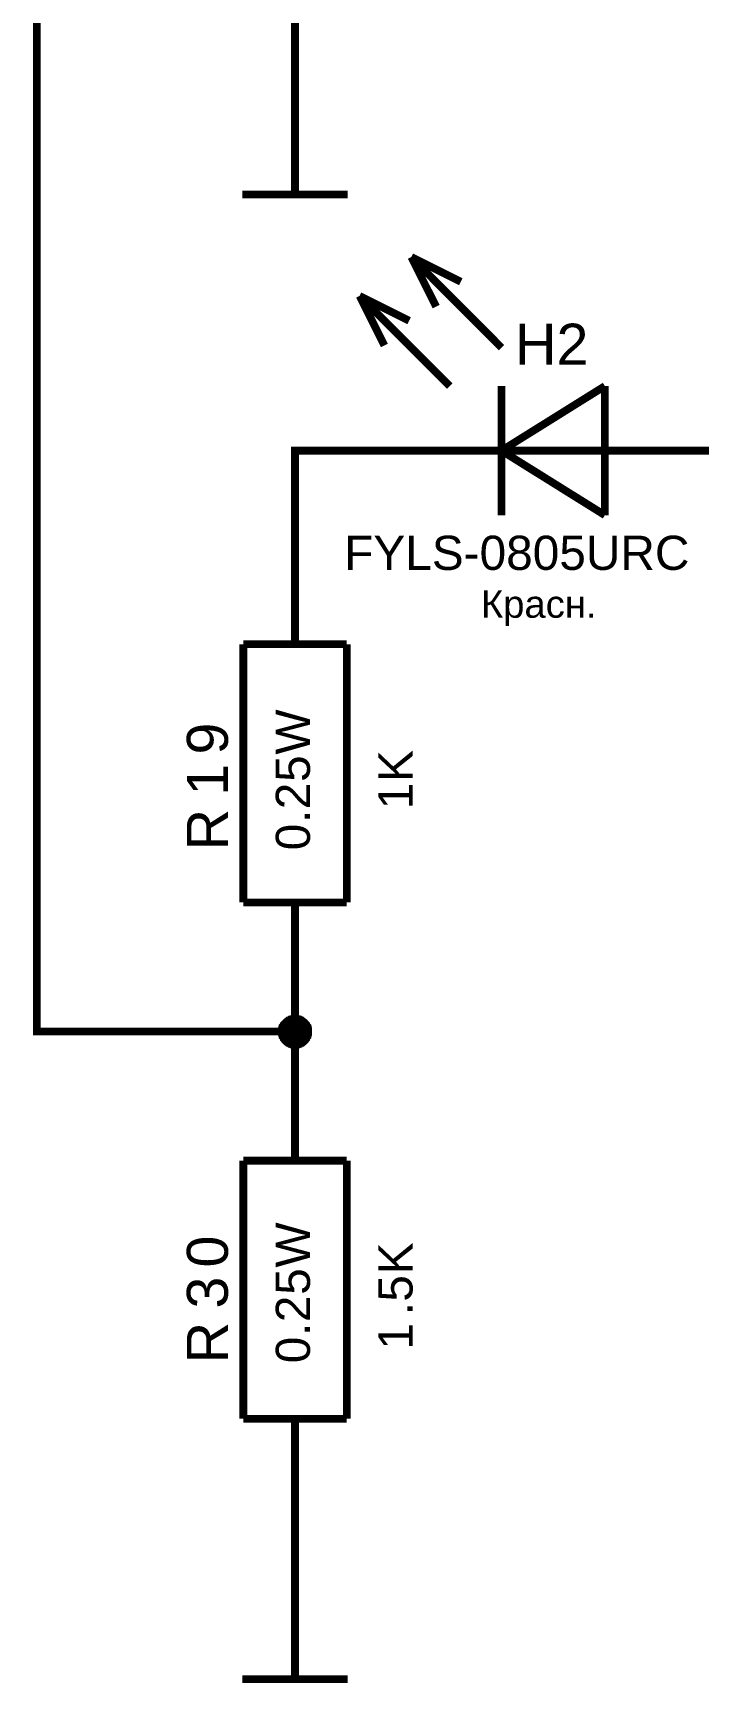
# Model space of a CAD drawing. Header units: millimetres. Extents: x -2024 to 917, y -725 to 13.
# Drawn here: x 267 to 292.8, y -664 to -600.1 of the extents above; entities that cross this region are included whole.
import ezdxf

# ---------------------------------------------------------------- set-up
doc = ezdxf.new("R2010")
doc.units = ezdxf.units.MM
doc.layers.add('Sheet', color=255, linetype='Continuous')
doc.styles.get("Standard").update_dxf_attribs({"font": 'arial.ttf'})

msp = doc.modelspace()

# ---------------------------------------------------------------- linework, layer by layer
at = {"layer": 'Sheet'}
for points, const_width in [([(277.171, -638.79), (267.175, -638.79), (267.175, -538.791)], 0.3), ([(277.171, -601.301), (277.171, -598.801)], 0.3), ([(277.171, -601.301), (277.171, -606.368)], 0.3), ([(275.136, -606.368), (279.207, -606.368)], 0.3), ([(285.166, -612.296), (281.673, -608.786)], 0.3), ([(282.633, -610.706), (281.673, -608.786)], 0.3), ([(281.673, -608.786), (283.593, -609.746)], 0.3), ([(283.163, -613.786), (279.671, -610.292)], 0.3), ([(280.631, -612.213), (279.671, -610.292)], 0.3), ([(279.671, -610.292), (281.591, -611.253)], 0.3), ([(285.166, -616.287), (289.171, -613.786)], 0.3), ([(285.166, -613.786), (285.166, -618.787)], 0.3), ([(289.171, -613.786), (289.171, -618.787)], 0.3), ([(282.17, -616.287), (277.171, -616.287), (277.171, -621.287)], 0.3), ([(284.669, -616.287), (282.17, -616.287)], 0.3), ([(289.668, -616.287), (284.669, -616.287)], 0.3), ([(289.171, -618.787), (285.166, -616.287)], 0.3), ([(289.668, -616.287), (292.167, -616.287)], 0.3), ([(309.661, -616.287), (292.167, -616.287)], 0.3), ([(277.171, -623.788), (277.171, -621.287)], 0.3), ([(275.169, -623.788), (279.174, -623.788)], 0.3), ([(275.169, -633.789), (275.169, -623.788)], 0.3), ([(279.174, -633.789), (279.174, -623.788)], 0.3), ([(275.169, -633.789), (279.174, -633.789)], 0.3), ([(277.171, -633.789), (277.171, -636.29)], 0.3), ([(277.171, -641.291), (277.171, -638.79), (277.171, -636.29)], 0.3), ([(276.658, -638.79), (276.658, -638.757), (276.658, -638.741), (276.658, -638.707), (276.675, -638.691), (276.675, -638.658), (276.675, -638.641), (276.691, -638.625), (276.691, -638.592), (276.708, -638.575), (276.725, -638.558), (276.741, -638.525), (276.741, -638.509), (276.758, -638.492), (276.774, -638.476), (276.791, -638.459), (276.807, -638.442), (276.824, -638.426), (276.84, -638.409), (276.874, -638.393), (276.89, -638.376), (276.907, -638.36), (276.923, -638.36), (276.956, -638.343), (276.973, -638.327), (276.989, -638.327), (277.022, -638.31), (277.039, -638.31), (277.072, -638.31), (277.089, -638.293), (277.122, -638.293), (277.138, -638.293), (277.171, -638.293)], 0.3), ([(276.658, -638.79), (276.658, -638.757), (276.658, -638.741), (276.658, -638.707), (276.675, -638.691), (276.675, -638.658), (276.675, -638.641), (276.691, -638.625), (276.691, -638.592), (276.708, -638.575), (276.725, -638.558), (276.741, -638.525), (276.741, -638.509), (276.758, -638.492), (276.774, -638.476), (276.791, -638.459), (276.807, -638.442), (276.824, -638.426), (276.84, -638.409), (276.874, -638.393), (276.89, -638.376), (276.907, -638.36), (276.923, -638.36), (276.956, -638.343), (276.973, -638.327), (276.989, -638.327), (277.022, -638.31), (277.039, -638.31), (277.072, -638.31), (277.089, -638.293), (277.122, -638.293), (277.138, -638.293), (277.171, -638.293)], 0.3), ([(276.658, -638.79), (276.658, -638.757), (276.658, -638.741), (276.658, -638.707), (276.675, -638.691), (276.675, -638.658), (276.675, -638.641), (276.691, -638.625), (276.691, -638.592), (276.708, -638.575), (276.725, -638.558), (276.741, -638.525), (276.741, -638.509), (276.758, -638.492), (276.774, -638.476), (276.791, -638.459), (276.807, -638.442), (276.824, -638.426), (276.84, -638.409), (276.874, -638.393), (276.89, -638.376), (276.907, -638.36), (276.923, -638.36), (276.956, -638.343), (276.973, -638.327), (276.989, -638.327), (277.022, -638.31), (277.039, -638.31), (277.072, -638.31), (277.089, -638.293), (277.122, -638.293), (277.138, -638.293), (277.171, -638.293)], 0.3), ([(276.658, -638.79), (276.658, -638.757), (276.658, -638.741), (276.658, -638.707), (276.675, -638.691), (276.675, -638.658), (276.675, -638.641), (276.691, -638.625), (276.691, -638.592), (276.708, -638.575), (276.725, -638.558), (276.741, -638.525), (276.741, -638.509), (276.758, -638.492), (276.774, -638.476), (276.791, -638.459), (276.807, -638.442), (276.824, -638.426), (276.84, -638.409), (276.874, -638.393), (276.89, -638.376), (276.907, -638.36), (276.923, -638.36), (276.956, -638.343), (276.973, -638.327), (276.989, -638.327), (277.022, -638.31), (277.039, -638.31), (277.072, -638.31), (277.089, -638.293), (277.122, -638.293), (277.138, -638.293), (277.171, -638.293)], 0.3), ([(276.658, -638.79), (276.658, -638.757), (276.658, -638.741), (276.658, -638.707), (276.675, -638.691), (276.675, -638.658), (276.675, -638.641), (276.691, -638.625), (276.691, -638.592), (276.708, -638.575), (276.725, -638.558), (276.741, -638.525), (276.741, -638.509), (276.758, -638.492), (276.774, -638.476), (276.791, -638.459), (276.807, -638.442), (276.824, -638.426), (276.84, -638.409), (276.874, -638.393), (276.89, -638.376), (276.907, -638.36), (276.923, -638.36), (276.956, -638.343), (276.973, -638.327), (276.989, -638.327), (277.022, -638.31), (277.039, -638.31), (277.072, -638.31), (277.089, -638.293), (277.122, -638.293), (277.138, -638.293), (277.171, -638.293)], 0.0991), ([(276.658, -638.79), (276.658, -638.757), (276.658, -638.741), (276.658, -638.707), (276.675, -638.691), (276.675, -638.658), (276.675, -638.641), (276.691, -638.625), (276.691, -638.592), (276.708, -638.575), (276.725, -638.558), (276.741, -638.525), (276.741, -638.509), (276.758, -638.492), (276.774, -638.476), (276.791, -638.459), (276.807, -638.442), (276.824, -638.426), (276.84, -638.409), (276.874, -638.393), (276.89, -638.376), (276.907, -638.36), (276.923, -638.36), (276.956, -638.343), (276.973, -638.327), (276.989, -638.327), (277.022, -638.31), (277.039, -638.31), (277.072, -638.31), (277.089, -638.293), (277.122, -638.293), (277.138, -638.293), (277.171, -638.293)], 0.0991), ([(276.658, -638.79), (276.658, -638.757), (276.658, -638.741), (276.658, -638.707), (276.675, -638.691), (276.675, -638.658), (276.675, -638.641), (276.691, -638.625), (276.691, -638.592), (276.708, -638.575), (276.725, -638.558), (276.741, -638.525), (276.741, -638.509), (276.758, -638.492), (276.774, -638.476), (276.791, -638.459), (276.807, -638.442), (276.824, -638.426), (276.84, -638.409), (276.874, -638.393), (276.89, -638.376), (276.907, -638.36), (276.923, -638.36), (276.956, -638.343), (276.973, -638.327), (276.989, -638.327), (277.022, -638.31), (277.039, -638.31), (277.072, -638.31), (277.089, -638.293), (277.122, -638.293), (277.138, -638.293), (277.171, -638.293)], 0.0991), ([(276.658, -638.79), (276.658, -638.757), (276.658, -638.741), (276.658, -638.707), (276.675, -638.691), (276.675, -638.658), (276.675, -638.641), (276.691, -638.625), (276.691, -638.592), (276.708, -638.575), (276.725, -638.558), (276.741, -638.525), (276.741, -638.509), (276.758, -638.492), (276.774, -638.476), (276.791, -638.459), (276.807, -638.442), (276.824, -638.426), (276.84, -638.409), (276.874, -638.393), (276.89, -638.376), (276.907, -638.36), (276.923, -638.36), (276.956, -638.343), (276.973, -638.327), (276.989, -638.327), (277.022, -638.31), (277.039, -638.31), (277.072, -638.31), (277.089, -638.293), (277.122, -638.293), (277.138, -638.293), (277.171, -638.293)], 0.0991), ([(277.171, -638.293), (277.171, -638.293)], 0.3), ([(277.171, -638.293), (277.205, -638.293), (277.221, -638.293), (277.254, -638.293), (277.271, -638.31), (277.304, -638.31), (277.32, -638.31), (277.354, -638.327), (277.37, -638.327), (277.387, -638.343), (277.42, -638.36), (277.436, -638.36), (277.453, -638.376), (277.469, -638.393), (277.502, -638.409), (277.519, -638.426), (277.536, -638.442), (277.552, -638.459), (277.569, -638.476), (277.585, -638.492), (277.602, -638.509), (277.602, -638.525), (277.618, -638.558), (277.635, -638.575), (277.651, -638.592), (277.651, -638.625), (277.668, -638.641), (277.668, -638.658), (277.668, -638.691), (277.685, -638.707), (277.685, -638.741), (277.685, -638.757), (277.685, -638.79)], 0.3), ([(277.171, -638.293), (277.171, -638.293)], 0.3), ([(277.171, -638.293), (277.205, -638.293), (277.221, -638.293), (277.254, -638.293), (277.271, -638.31), (277.304, -638.31), (277.32, -638.31), (277.354, -638.327), (277.37, -638.327), (277.387, -638.343), (277.42, -638.36), (277.436, -638.36), (277.453, -638.376), (277.469, -638.393), (277.502, -638.409), (277.519, -638.426), (277.536, -638.442), (277.552, -638.459), (277.569, -638.476), (277.585, -638.492), (277.602, -638.509), (277.602, -638.525), (277.618, -638.558), (277.635, -638.575), (277.651, -638.592), (277.651, -638.625), (277.668, -638.641), (277.668, -638.658), (277.668, -638.691), (277.685, -638.707), (277.685, -638.741), (277.685, -638.757), (277.685, -638.79)], 0.3), ([(277.171, -638.293), (277.171, -638.293)], 0.3), ([(277.171, -638.293), (277.205, -638.293), (277.221, -638.293), (277.254, -638.293), (277.271, -638.31), (277.304, -638.31), (277.32, -638.31), (277.354, -638.327), (277.37, -638.327), (277.387, -638.343), (277.42, -638.36), (277.436, -638.36), (277.453, -638.376), (277.469, -638.393), (277.502, -638.409), (277.519, -638.426), (277.536, -638.442), (277.552, -638.459), (277.569, -638.476), (277.585, -638.492), (277.602, -638.509), (277.602, -638.525), (277.618, -638.558), (277.635, -638.575), (277.651, -638.592), (277.651, -638.625), (277.668, -638.641), (277.668, -638.658), (277.668, -638.691), (277.685, -638.707), (277.685, -638.741), (277.685, -638.757), (277.685, -638.79)], 0.3), ([(277.171, -638.293), (277.171, -638.293)], 0.3), ([(277.171, -638.293), (277.205, -638.293), (277.221, -638.293), (277.254, -638.293), (277.271, -638.31), (277.304, -638.31), (277.32, -638.31), (277.354, -638.327), (277.37, -638.327), (277.387, -638.343), (277.42, -638.36), (277.436, -638.36), (277.453, -638.376), (277.469, -638.393), (277.502, -638.409), (277.519, -638.426), (277.536, -638.442), (277.552, -638.459), (277.569, -638.476), (277.585, -638.492), (277.602, -638.509), (277.602, -638.525), (277.618, -638.558), (277.635, -638.575), (277.651, -638.592), (277.651, -638.625), (277.668, -638.641), (277.668, -638.658), (277.668, -638.691), (277.685, -638.707), (277.685, -638.741), (277.685, -638.757), (277.685, -638.79)], 0.3), ([(277.171, -638.293), (277.171, -638.293)], 0.0991), ([(277.171, -638.293), (277.205, -638.293), (277.221, -638.293), (277.254, -638.293), (277.271, -638.31), (277.304, -638.31), (277.32, -638.31), (277.354, -638.327), (277.37, -638.327), (277.387, -638.343), (277.42, -638.36), (277.436, -638.36), (277.453, -638.376), (277.469, -638.393), (277.502, -638.409), (277.519, -638.426), (277.536, -638.442), (277.552, -638.459), (277.569, -638.476), (277.585, -638.492), (277.602, -638.509), (277.602, -638.525), (277.618, -638.558), (277.635, -638.575), (277.651, -638.592), (277.651, -638.625), (277.668, -638.641), (277.668, -638.658), (277.668, -638.691), (277.685, -638.707), (277.685, -638.741), (277.685, -638.757), (277.685, -638.79)], 0.0991), ([(277.171, -638.293), (277.171, -638.293)], 0.0991), ([(277.171, -638.293), (277.205, -638.293), (277.221, -638.293), (277.254, -638.293), (277.271, -638.31), (277.304, -638.31), (277.32, -638.31), (277.354, -638.327), (277.37, -638.327), (277.387, -638.343), (277.42, -638.36), (277.436, -638.36), (277.453, -638.376), (277.469, -638.393), (277.502, -638.409), (277.519, -638.426), (277.536, -638.442), (277.552, -638.459), (277.569, -638.476), (277.585, -638.492), (277.602, -638.509), (277.602, -638.525), (277.618, -638.558), (277.635, -638.575), (277.651, -638.592), (277.651, -638.625), (277.668, -638.641), (277.668, -638.658), (277.668, -638.691), (277.685, -638.707), (277.685, -638.741), (277.685, -638.757), (277.685, -638.79)], 0.0991), ([(277.171, -638.293), (277.171, -638.293)], 0.0991), ([(277.171, -638.293), (277.205, -638.293), (277.221, -638.293), (277.254, -638.293), (277.271, -638.31), (277.304, -638.31), (277.32, -638.31), (277.354, -638.327), (277.37, -638.327), (277.387, -638.343), (277.42, -638.36), (277.436, -638.36), (277.453, -638.376), (277.469, -638.393), (277.502, -638.409), (277.519, -638.426), (277.536, -638.442), (277.552, -638.459), (277.569, -638.476), (277.585, -638.492), (277.602, -638.509), (277.602, -638.525), (277.618, -638.558), (277.635, -638.575), (277.651, -638.592), (277.651, -638.625), (277.668, -638.641), (277.668, -638.658), (277.668, -638.691), (277.685, -638.707), (277.685, -638.741), (277.685, -638.757), (277.685, -638.79)], 0.0991), ([(277.171, -638.293), (277.171, -638.293)], 0.0991), ([(277.171, -638.293), (277.205, -638.293), (277.221, -638.293), (277.254, -638.293), (277.271, -638.31), (277.304, -638.31), (277.32, -638.31), (277.354, -638.327), (277.37, -638.327), (277.387, -638.343), (277.42, -638.36), (277.436, -638.36), (277.453, -638.376), (277.469, -638.393), (277.502, -638.409), (277.519, -638.426), (277.536, -638.442), (277.552, -638.459), (277.569, -638.476), (277.585, -638.492), (277.602, -638.509), (277.602, -638.525), (277.618, -638.558), (277.635, -638.575), (277.651, -638.592), (277.651, -638.625), (277.668, -638.641), (277.668, -638.658), (277.668, -638.691), (277.685, -638.707), (277.685, -638.741), (277.685, -638.757), (277.685, -638.79)], 0.0991), ([(277.171, -639.304), (277.138, -639.304), (277.122, -639.304), (277.089, -639.304), (277.072, -639.287), (277.039, -639.287), (277.022, -639.287), (276.989, -639.27), (276.973, -639.27), (276.956, -639.254), (276.923, -639.237), (276.907, -639.221), (276.89, -639.221), (276.874, -639.204), (276.84, -639.188), (276.824, -639.171), (276.807, -639.155), (276.791, -639.138), (276.774, -639.121), (276.758, -639.088), (276.741, -639.072), (276.741, -639.055), (276.725, -639.039), (276.708, -639.005), (276.691, -638.989), (276.691, -638.972), (276.675, -638.939), (276.675, -638.923), (276.675, -638.89), (276.658, -638.873), (276.658, -638.84), (276.658, -638.823), (276.658, -638.79)], 0.3), ([(276.658, -638.79), (276.658, -638.79)], 0.3), ([(277.171, -639.304), (277.138, -639.304), (277.122, -639.304), (277.089, -639.304), (277.072, -639.287), (277.039, -639.287), (277.022, -639.287), (276.989, -639.27), (276.973, -639.27), (276.956, -639.254), (276.923, -639.237), (276.907, -639.221), (276.89, -639.221), (276.874, -639.204), (276.84, -639.188), (276.824, -639.171), (276.807, -639.155), (276.791, -639.138), (276.774, -639.121), (276.758, -639.088), (276.741, -639.072), (276.741, -639.055), (276.725, -639.039), (276.708, -639.005), (276.691, -638.989), (276.691, -638.972), (276.675, -638.939), (276.675, -638.923), (276.675, -638.89), (276.658, -638.873), (276.658, -638.84), (276.658, -638.823), (276.658, -638.79)], 0.3), ([(276.658, -638.79), (276.658, -638.79)], 0.3), ([(277.171, -639.304), (277.138, -639.304), (277.122, -639.304), (277.089, -639.304), (277.072, -639.287), (277.039, -639.287), (277.022, -639.287), (276.989, -639.27), (276.973, -639.27), (276.956, -639.254), (276.923, -639.237), (276.907, -639.221), (276.89, -639.221), (276.874, -639.204), (276.84, -639.188), (276.824, -639.171), (276.807, -639.155), (276.791, -639.138), (276.774, -639.121), (276.758, -639.088), (276.741, -639.072), (276.741, -639.055), (276.725, -639.039), (276.708, -639.005), (276.691, -638.989), (276.691, -638.972), (276.675, -638.939), (276.675, -638.923), (276.675, -638.89), (276.658, -638.873), (276.658, -638.84), (276.658, -638.823), (276.658, -638.79)], 0.3), ([(276.658, -638.79), (276.658, -638.79)], 0.3), ([(277.171, -639.304), (277.138, -639.304), (277.122, -639.304), (277.089, -639.304), (277.072, -639.287), (277.039, -639.287), (277.022, -639.287), (276.989, -639.27), (276.973, -639.27), (276.956, -639.254), (276.923, -639.237), (276.907, -639.221), (276.89, -639.221), (276.874, -639.204), (276.84, -639.188), (276.824, -639.171), (276.807, -639.155), (276.791, -639.138), (276.774, -639.121), (276.758, -639.088), (276.741, -639.072), (276.741, -639.055), (276.725, -639.039), (276.708, -639.005), (276.691, -638.989), (276.691, -638.972), (276.675, -638.939), (276.675, -638.923), (276.675, -638.89), (276.658, -638.873), (276.658, -638.84), (276.658, -638.823), (276.658, -638.79)], 0.3), ([(276.658, -638.79), (276.658, -638.79)], 0.3), ([(277.171, -639.304), (277.138, -639.304), (277.122, -639.304), (277.089, -639.304), (277.072, -639.287), (277.039, -639.287), (277.022, -639.287), (276.989, -639.27), (276.973, -639.27), (276.956, -639.254), (276.923, -639.237), (276.907, -639.221), (276.89, -639.221), (276.874, -639.204), (276.84, -639.188), (276.824, -639.171), (276.807, -639.155), (276.791, -639.138), (276.774, -639.121), (276.758, -639.088), (276.741, -639.072), (276.741, -639.055), (276.725, -639.039), (276.708, -639.005), (276.691, -638.989), (276.691, -638.972), (276.675, -638.939), (276.675, -638.923), (276.675, -638.89), (276.658, -638.873), (276.658, -638.84), (276.658, -638.823), (276.658, -638.79)], 0.0991), ([(276.658, -638.79), (276.658, -638.79)], 0.0991), ([(277.171, -639.304), (277.138, -639.304), (277.122, -639.304), (277.089, -639.304), (277.072, -639.287), (277.039, -639.287), (277.022, -639.287), (276.989, -639.27), (276.973, -639.27), (276.956, -639.254), (276.923, -639.237), (276.907, -639.221), (276.89, -639.221), (276.874, -639.204), (276.84, -639.188), (276.824, -639.171), (276.807, -639.155), (276.791, -639.138), (276.774, -639.121), (276.758, -639.088), (276.741, -639.072), (276.741, -639.055), (276.725, -639.039), (276.708, -639.005), (276.691, -638.989), (276.691, -638.972), (276.675, -638.939), (276.675, -638.923), (276.675, -638.89), (276.658, -638.873), (276.658, -638.84), (276.658, -638.823), (276.658, -638.79)], 0.0991), ([(276.658, -638.79), (276.658, -638.79)], 0.0991), ([(277.171, -639.304), (277.138, -639.304), (277.122, -639.304), (277.089, -639.304), (277.072, -639.287), (277.039, -639.287), (277.022, -639.287), (276.989, -639.27), (276.973, -639.27), (276.956, -639.254), (276.923, -639.237), (276.907, -639.221), (276.89, -639.221), (276.874, -639.204), (276.84, -639.188), (276.824, -639.171), (276.807, -639.155), (276.791, -639.138), (276.774, -639.121), (276.758, -639.088), (276.741, -639.072), (276.741, -639.055), (276.725, -639.039), (276.708, -639.005), (276.691, -638.989), (276.691, -638.972), (276.675, -638.939), (276.675, -638.923), (276.675, -638.89), (276.658, -638.873), (276.658, -638.84), (276.658, -638.823), (276.658, -638.79)], 0.0991), ([(276.658, -638.79), (276.658, -638.79)], 0.0991), ([(277.171, -639.304), (277.138, -639.304), (277.122, -639.304), (277.089, -639.304), (277.072, -639.287), (277.039, -639.287), (277.022, -639.287), (276.989, -639.27), (276.973, -639.27), (276.956, -639.254), (276.923, -639.237), (276.907, -639.221), (276.89, -639.221), (276.874, -639.204), (276.84, -639.188), (276.824, -639.171), (276.807, -639.155), (276.791, -639.138), (276.774, -639.121), (276.758, -639.088), (276.741, -639.072), (276.741, -639.055), (276.725, -639.039), (276.708, -639.005), (276.691, -638.989), (276.691, -638.972), (276.675, -638.939), (276.675, -638.923), (276.675, -638.89), (276.658, -638.873), (276.658, -638.84), (276.658, -638.823), (276.658, -638.79)], 0.0991), ([(276.658, -638.79), (276.658, -638.79)], 0.0991), ([(277.685, -638.79), (277.685, -638.823), (277.685, -638.84), (277.685, -638.873), (277.668, -638.89), (277.668, -638.923), (277.668, -638.939), (277.651, -638.972), (277.651, -638.989), (277.635, -639.005), (277.618, -639.039), (277.602, -639.055), (277.602, -639.072), (277.585, -639.088), (277.569, -639.121), (277.552, -639.138), (277.536, -639.155), (277.519, -639.171), (277.502, -639.188), (277.469, -639.204), (277.453, -639.221), (277.436, -639.221), (277.42, -639.237), (277.387, -639.254), (277.37, -639.27), (277.354, -639.27), (277.32, -639.287), (277.304, -639.287), (277.271, -639.287), (277.254, -639.304), (277.221, -639.304), (277.205, -639.304), (277.171, -639.304)], 0.3), ([(277.685, -638.79), (277.685, -638.823), (277.685, -638.84), (277.685, -638.873), (277.668, -638.89), (277.668, -638.923), (277.668, -638.939), (277.651, -638.972), (277.651, -638.989), (277.635, -639.005), (277.618, -639.039), (277.602, -639.055), (277.602, -639.072), (277.585, -639.088), (277.569, -639.121), (277.552, -639.138), (277.536, -639.155), (277.519, -639.171), (277.502, -639.188), (277.469, -639.204), (277.453, -639.221), (277.436, -639.221), (277.42, -639.237), (277.387, -639.254), (277.37, -639.27), (277.354, -639.27), (277.32, -639.287), (277.304, -639.287), (277.271, -639.287), (277.254, -639.304), (277.221, -639.304), (277.205, -639.304), (277.171, -639.304)], 0.3), ([(277.685, -638.79), (277.685, -638.823), (277.685, -638.84), (277.685, -638.873), (277.668, -638.89), (277.668, -638.923), (277.668, -638.939), (277.651, -638.972), (277.651, -638.989), (277.635, -639.005), (277.618, -639.039), (277.602, -639.055), (277.602, -639.072), (277.585, -639.088), (277.569, -639.121), (277.552, -639.138), (277.536, -639.155), (277.519, -639.171), (277.502, -639.188), (277.469, -639.204), (277.453, -639.221), (277.436, -639.221), (277.42, -639.237), (277.387, -639.254), (277.37, -639.27), (277.354, -639.27), (277.32, -639.287), (277.304, -639.287), (277.271, -639.287), (277.254, -639.304), (277.221, -639.304), (277.205, -639.304), (277.171, -639.304)], 0.3), ([(277.685, -638.79), (277.685, -638.823), (277.685, -638.84), (277.685, -638.873), (277.668, -638.89), (277.668, -638.923), (277.668, -638.939), (277.651, -638.972), (277.651, -638.989), (277.635, -639.005), (277.618, -639.039), (277.602, -639.055), (277.602, -639.072), (277.585, -639.088), (277.569, -639.121), (277.552, -639.138), (277.536, -639.155), (277.519, -639.171), (277.502, -639.188), (277.469, -639.204), (277.453, -639.221), (277.436, -639.221), (277.42, -639.237), (277.387, -639.254), (277.37, -639.27), (277.354, -639.27), (277.32, -639.287), (277.304, -639.287), (277.271, -639.287), (277.254, -639.304), (277.221, -639.304), (277.205, -639.304), (277.171, -639.304)], 0.3), ([(277.685, -638.79), (277.685, -638.823), (277.685, -638.84), (277.685, -638.873), (277.668, -638.89), (277.668, -638.923), (277.668, -638.939), (277.651, -638.972), (277.651, -638.989), (277.635, -639.005), (277.618, -639.039), (277.602, -639.055), (277.602, -639.072), (277.585, -639.088), (277.569, -639.121), (277.552, -639.138), (277.536, -639.155), (277.519, -639.171), (277.502, -639.188), (277.469, -639.204), (277.453, -639.221), (277.436, -639.221), (277.42, -639.237), (277.387, -639.254), (277.37, -639.27), (277.354, -639.27), (277.32, -639.287), (277.304, -639.287), (277.271, -639.287), (277.254, -639.304), (277.221, -639.304), (277.205, -639.304), (277.171, -639.304)], 0.0991), ([(277.685, -638.79), (277.685, -638.823), (277.685, -638.84), (277.685, -638.873), (277.668, -638.89), (277.668, -638.923), (277.668, -638.939), (277.651, -638.972), (277.651, -638.989), (277.635, -639.005), (277.618, -639.039), (277.602, -639.055), (277.602, -639.072), (277.585, -639.088), (277.569, -639.121), (277.552, -639.138), (277.536, -639.155), (277.519, -639.171), (277.502, -639.188), (277.469, -639.204), (277.453, -639.221), (277.436, -639.221), (277.42, -639.237), (277.387, -639.254), (277.37, -639.27), (277.354, -639.27), (277.32, -639.287), (277.304, -639.287), (277.271, -639.287), (277.254, -639.304), (277.221, -639.304), (277.205, -639.304), (277.171, -639.304)], 0.0991), ([(277.685, -638.79), (277.685, -638.823), (277.685, -638.84), (277.685, -638.873), (277.668, -638.89), (277.668, -638.923), (277.668, -638.939), (277.651, -638.972), (277.651, -638.989), (277.635, -639.005), (277.618, -639.039), (277.602, -639.055), (277.602, -639.072), (277.585, -639.088), (277.569, -639.121), (277.552, -639.138), (277.536, -639.155), (277.519, -639.171), (277.502, -639.188), (277.469, -639.204), (277.453, -639.221), (277.436, -639.221), (277.42, -639.237), (277.387, -639.254), (277.37, -639.27), (277.354, -639.27), (277.32, -639.287), (277.304, -639.287), (277.271, -639.287), (277.254, -639.304), (277.221, -639.304), (277.205, -639.304), (277.171, -639.304)], 0.0991), ([(277.685, -638.79), (277.685, -638.823), (277.685, -638.84), (277.685, -638.873), (277.668, -638.89), (277.668, -638.923), (277.668, -638.939), (277.651, -638.972), (277.651, -638.989), (277.635, -639.005), (277.618, -639.039), (277.602, -639.055), (277.602, -639.072), (277.585, -639.088), (277.569, -639.121), (277.552, -639.138), (277.536, -639.155), (277.519, -639.171), (277.502, -639.188), (277.469, -639.204), (277.453, -639.221), (277.436, -639.221), (277.42, -639.237), (277.387, -639.254), (277.37, -639.27), (277.354, -639.27), (277.32, -639.287), (277.304, -639.287), (277.271, -639.287), (277.254, -639.304), (277.221, -639.304), (277.205, -639.304), (277.171, -639.304)], 0.0991), ([(277.685, -638.79), (277.685, -638.79), (277.685, -638.79), (277.685, -638.79), (277.685, -638.79), (277.685, -638.79), (277.685, -638.79), (277.685, -638.79), (277.685, -638.79), (277.685, -638.79), (277.685, -638.79), (277.685, -638.79), (277.685, -638.79), (277.685, -638.79), (277.685, -638.79), (277.685, -638.79), (277.685, -638.79), (277.685, -638.79), (277.685, -638.79), (277.685, -638.79), (277.685, -638.79), (277.685, -638.79), (277.685, -638.79), (277.685, -638.79), (277.685, -638.79), (277.685, -638.79), (277.685, -638.79), (277.685, -638.79), (277.685, -638.79), (277.685, -638.79), (277.685, -638.79), (277.685, -638.79), (277.685, -638.79)], 0.3), ([(277.685, -638.79), (277.685, -638.79)], 0.3), ([(277.685, -638.79), (277.685, -638.79), (277.685, -638.79), (277.685, -638.79), (277.685, -638.79), (277.685, -638.79), (277.685, -638.79), (277.685, -638.79), (277.685, -638.79), (277.685, -638.79), (277.685, -638.79), (277.685, -638.79), (277.685, -638.79), (277.685, -638.79), (277.685, -638.79), (277.685, -638.79), (277.685, -638.79), (277.685, -638.79), (277.685, -638.79), (277.685, -638.79), (277.685, -638.79), (277.685, -638.79), (277.685, -638.79), (277.685, -638.79), (277.685, -638.79), (277.685, -638.79), (277.685, -638.79), (277.685, -638.79), (277.685, -638.79), (277.685, -638.79), (277.685, -638.79), (277.685, -638.79), (277.685, -638.79)], 0.3), ([(277.685, -638.79), (277.685, -638.79)], 0.3), ([(277.685, -638.79), (277.685, -638.79), (277.685, -638.79), (277.685, -638.79), (277.685, -638.79), (277.685, -638.79), (277.685, -638.79), (277.685, -638.79), (277.685, -638.79), (277.685, -638.79), (277.685, -638.79), (277.685, -638.79), (277.685, -638.79), (277.685, -638.79), (277.685, -638.79), (277.685, -638.79), (277.685, -638.79), (277.685, -638.79), (277.685, -638.79), (277.685, -638.79), (277.685, -638.79), (277.685, -638.79), (277.685, -638.79), (277.685, -638.79), (277.685, -638.79), (277.685, -638.79), (277.685, -638.79), (277.685, -638.79), (277.685, -638.79), (277.685, -638.79), (277.685, -638.79), (277.685, -638.79), (277.685, -638.79)], 0.3), ([(277.685, -638.79), (277.685, -638.79)], 0.3), ([(277.685, -638.79), (277.685, -638.79), (277.685, -638.79), (277.685, -638.79), (277.685, -638.79), (277.685, -638.79), (277.685, -638.79), (277.685, -638.79), (277.685, -638.79), (277.685, -638.79), (277.685, -638.79), (277.685, -638.79), (277.685, -638.79), (277.685, -638.79), (277.685, -638.79), (277.685, -638.79), (277.685, -638.79), (277.685, -638.79), (277.685, -638.79), (277.685, -638.79), (277.685, -638.79), (277.685, -638.79), (277.685, -638.79), (277.685, -638.79), (277.685, -638.79), (277.685, -638.79), (277.685, -638.79), (277.685, -638.79), (277.685, -638.79), (277.685, -638.79), (277.685, -638.79), (277.685, -638.79), (277.685, -638.79)], 0.3), ([(277.685, -638.79), (277.685, -638.79)], 0.3), ([(277.685, -638.79), (277.685, -638.79), (277.685, -638.79), (277.685, -638.79), (277.685, -638.79), (277.685, -638.79), (277.685, -638.79), (277.685, -638.79), (277.685, -638.79), (277.685, -638.79), (277.685, -638.79), (277.685, -638.79), (277.685, -638.79), (277.685, -638.79), (277.685, -638.79), (277.685, -638.79), (277.685, -638.79), (277.685, -638.79), (277.685, -638.79), (277.685, -638.79), (277.685, -638.79), (277.685, -638.79), (277.685, -638.79), (277.685, -638.79), (277.685, -638.79), (277.685, -638.79), (277.685, -638.79), (277.685, -638.79), (277.685, -638.79), (277.685, -638.79), (277.685, -638.79), (277.685, -638.79), (277.685, -638.79)], 0.0991), ([(277.685, -638.79), (277.685, -638.79)], 0.0991), ([(277.685, -638.79), (277.685, -638.79), (277.685, -638.79), (277.685, -638.79), (277.685, -638.79), (277.685, -638.79), (277.685, -638.79), (277.685, -638.79), (277.685, -638.79), (277.685, -638.79), (277.685, -638.79), (277.685, -638.79), (277.685, -638.79), (277.685, -638.79), (277.685, -638.79), (277.685, -638.79), (277.685, -638.79), (277.685, -638.79), (277.685, -638.79), (277.685, -638.79), (277.685, -638.79), (277.685, -638.79), (277.685, -638.79), (277.685, -638.79), (277.685, -638.79), (277.685, -638.79), (277.685, -638.79), (277.685, -638.79), (277.685, -638.79), (277.685, -638.79), (277.685, -638.79), (277.685, -638.79), (277.685, -638.79)], 0.0991), ([(277.685, -638.79), (277.685, -638.79)], 0.0991), ([(277.685, -638.79), (277.685, -638.79), (277.685, -638.79), (277.685, -638.79), (277.685, -638.79), (277.685, -638.79), (277.685, -638.79), (277.685, -638.79), (277.685, -638.79), (277.685, -638.79), (277.685, -638.79), (277.685, -638.79), (277.685, -638.79), (277.685, -638.79), (277.685, -638.79), (277.685, -638.79), (277.685, -638.79), (277.685, -638.79), (277.685, -638.79), (277.685, -638.79), (277.685, -638.79), (277.685, -638.79), (277.685, -638.79), (277.685, -638.79), (277.685, -638.79), (277.685, -638.79), (277.685, -638.79), (277.685, -638.79), (277.685, -638.79), (277.685, -638.79), (277.685, -638.79), (277.685, -638.79), (277.685, -638.79)], 0.0991), ([(277.685, -638.79), (277.685, -638.79)], 0.0991), ([(277.685, -638.79), (277.685, -638.79), (277.685, -638.79), (277.685, -638.79), (277.685, -638.79), (277.685, -638.79), (277.685, -638.79), (277.685, -638.79), (277.685, -638.79), (277.685, -638.79), (277.685, -638.79), (277.685, -638.79), (277.685, -638.79), (277.685, -638.79), (277.685, -638.79), (277.685, -638.79), (277.685, -638.79), (277.685, -638.79), (277.685, -638.79), (277.685, -638.79), (277.685, -638.79), (277.685, -638.79), (277.685, -638.79), (277.685, -638.79), (277.685, -638.79), (277.685, -638.79), (277.685, -638.79), (277.685, -638.79), (277.685, -638.79), (277.685, -638.79), (277.685, -638.79), (277.685, -638.79), (277.685, -638.79)], 0.0991), ([(277.685, -638.79), (277.685, -638.79)], 0.0991), ([(277.171, -643.791), (277.171, -641.291)], 0.3), ([(275.169, -643.791), (279.174, -643.791)], 0.3), ([(275.169, -653.793), (275.169, -643.791)], 0.3), ([(279.174, -653.793), (279.174, -643.791)], 0.3), ([(275.169, -653.793), (279.174, -653.793)], 0.3), ([(277.171, -653.793), (277.171, -656.293)], 0.3), ([(277.171, -658.793), (277.171, -656.293)], 0.3), ([(277.171, -658.793), (277.171, -663.877)], 0.3), ([(275.136, -663.877), (279.207, -663.877)], 0.3)]:
    msp.add_lwpolyline(points, dxfattribs=dict(at, const_width=const_width))
at = {"layer": 'Sheet', "const_width": 0.508}
msp.add_lwpolyline([(276.832, -638.786, 1), (277.34, -638.786, 1)], format="xyb", close=True, dxfattribs=at)

# ---------------------------------------------------------------- texts
at = {"layer": 'Sheet'}
for s, height, p in [('H2', 1.5897, (285.695, -612.958)), ('FYLS-0805URC', 1.32471, (279.075, -620.907)), ('Красн.', 1.0598, (284.371, -622.761))]:
    msp.add_text(s, height=height, dxfattribs=at).set_placement(p)
for s, height, p in [('W', 1.325, (277.751, -628.06)), ('9', 1.59, (274.573, -628.06)), ('5', 1.325, (277.751, -629.12)), ('K', 1.325, (281.723, -629.12)), ('1', 1.59, (274.573, -629.65)), ('2', 1.325, (277.751, -630.18)), ('1', 1.325, (281.723, -630.18)), ('R', 1.59, (274.573, -631.769)), ('0', 1.325, (277.751, -631.769)), ('.', 1.325, (277.751, -630.709)), ('W', 1.325, (277.751, -647.931)), ('0', 1.59, (274.573, -647.931)), ('K', 1.325, (281.723, -648.196)), ('5', 1.325, (277.751, -648.99)), ('3', 1.59, (274.573, -649.52)), ('5', 1.325, (281.723, -649.255)), ('2', 1.325, (277.751, -650.05)), ('.', 1.325, (281.723, -649.785)), ('R', 1.59, (274.573, -651.64)), ('0', 1.325, (277.751, -651.64)), ('.', 1.325, (277.751, -650.58)), ('1', 1.325, (281.723, -651.11))]:
    msp.add_text(s, height=height, rotation=90, dxfattribs=at).set_placement(p)

doc.saveas('drawing.dxf')
